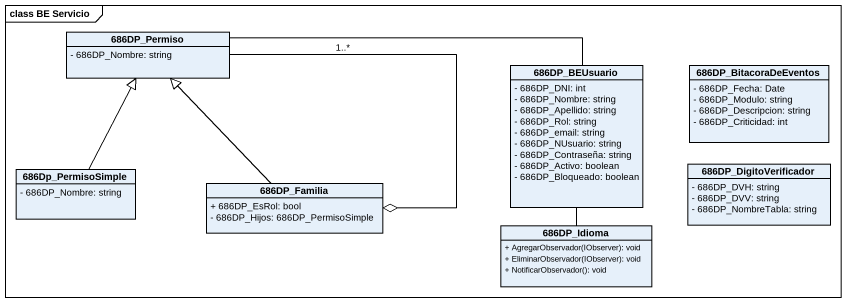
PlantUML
@startuml
mainframe class BE Servicio
hide circle
hide empty members
skinparam classAttributeIconSize 0
class "686DP_Permiso" as c686DP_Permiso {
  - 686DP_Nombre: string
}
class "686DP_BEUsuario" as c686DP_BEUsuario {
  - 686DP_DNI: int
  - 686DP_Nombre: string
  - 686DP_Apellido: string
  - 686DP_Rol: string
  - 686DP_email: string
  - 686DP_NUsuario: string
  - 686DP_Contraseña: string
  - 686DP_Activo: boolean
  - 686DP_Bloqueado: boolean
}
class "686DP_BitacoraDeEventos" as c686DP_BitacoraDeEventos {
  - 686DP_Fecha: Date
  - 686DP_Modulo: string
  - 686DP_Descripcion: string
  - 686DP_Criticidad: int
}
class "686DP_DigitoVerificador" as c686DP_DigitoVerificador {
  - 686DP_DVH: string
  - 686DP_DVV: string
  - 686DP_NombreTabla: string
}
class "686Dp_PermisoSimple" as c686Dp_PermisoSimple {
  - 686DP_Nombre: string
}
class "686DP_Familia" as c686DP_Familia {
  + 686DP_EsRol: bool
  - 686DP_Hijos: 686DP_PermisoSimple
}
class "686DP_Idioma" as c686DP_Idioma {
  + AgregarObservador(IObserver): void
  + EliminarObservador(IObserver): void
  + NotificarObservador(): void
}
c686DP_Permiso -right- c686DP_BEUsuario
c686DP_Permiso --o c686DP_Familia : 1..*
c686DP_BEUsuario -- c686DP_Idioma
c686Dp_PermisoSimple -up-|> c686DP_Permiso
c686DP_Familia -up-|> c686DP_Permiso
@enduml
